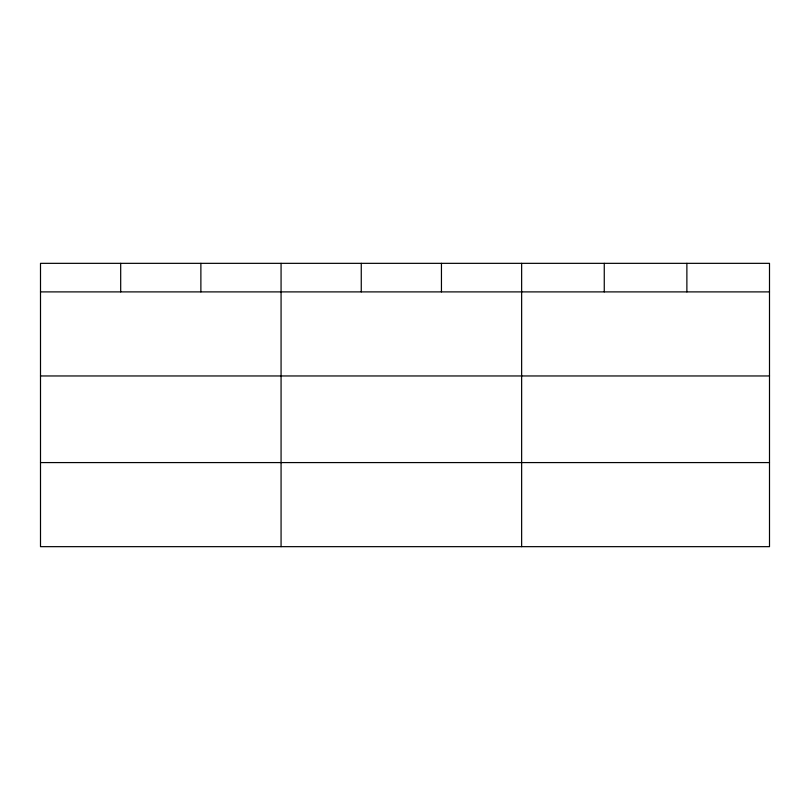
<?xml version="1.0" encoding="UTF-8"?>
<svg xmlns="http://www.w3.org/2000/svg" width="810" height="810" viewBox="0 0 810 810"><rect width="100%" height="100%" fill="white"/><g stroke="black" fill="none" stroke-linecap="round" stroke-linejoin="round"><path stroke-width="1.21" d="M769.5 375.962L769.5 263.341L40.5 263.341L40.5 546.659L769.5 546.659L769.5 375.962L40.5 375.962M40.5 291.894L769.5 291.894M40.5 462.581L769.5 462.581M686.88 263.341L686.88 291.894M604.26 263.341L604.26 291.894M521.64 263.341L521.64 546.659M441.45 263.341L441.45 291.894M361.26 263.341L361.26 291.894M281.07 263.341L281.07 546.659M200.88 263.341L200.88 291.894M120.69 263.341L120.69 291.894"/></g></svg>
